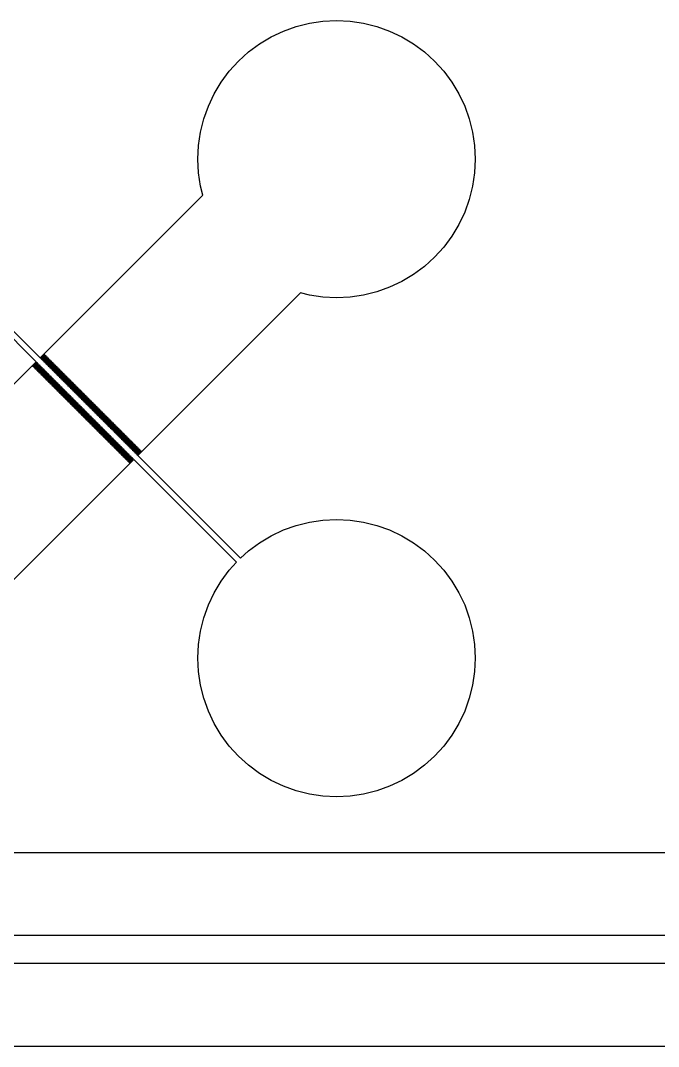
# Model space of a CAD drawing. Extents: x -16 to 132, y -40 to 113.
# Drawn here: x 7.98 to 19.74, y -2.56 to 16.36 of the extents above; entities that cross this region are included whole.
import ezdxf

# ---------------------------------------------------------------- set-up
doc = ezdxf.new("R2010")
doc.units = 0

msp = doc.modelspace()

# ---------------------------------------------------------------- linework, layer by layer
for p, q in [((13.0601, 16.2486), (13.3035, 16.3096)), ((13.3035, 16.3096), (13.5516, 16.3464)), ((13.5516, 16.3464), (13.8022, 16.3587)), ((13.8022, 16.3587), (14.0528, 16.3464)), ((14.0528, 16.3464), (14.301, 16.3096)), ((14.301, 16.3096), (14.5443, 16.2486)), ((12.5971, 16.0569), (12.8239, 16.1641)), ((12.8239, 16.1641), (13.0601, 16.2486)), ((14.5443, 16.2486), (14.7805, 16.1641)), ((14.7805, 16.1641), (15.0074, 16.0569)), ((12.1804, 15.7784), (12.3819, 15.9279)), ((12.3819, 15.9279), (12.5971, 16.0569)), ((15.0074, 16.0569), (15.2225, 15.9279)), ((15.2225, 15.9279), (15.424, 15.7784)), ((11.9945, 15.6099), (12.1804, 15.7784)), ((15.424, 15.7784), (15.6099, 15.6099)), ((11.826, 15.424), (11.9945, 15.6099)), ((15.6099, 15.6099), (15.7784, 15.424)), ((11.6766, 15.2225), (11.826, 15.424)), ((15.7784, 15.424), (15.9279, 15.2225)), ((11.5476, 15.0073), (11.6766, 15.2225)), ((15.9279, 15.2225), (16.0569, 15.0074)), ((11.4403, 14.7805), (11.5476, 15.0073)), ((16.0569, 15.0074), (16.1641, 14.7805)), ((11.3558, 14.5443), (11.4403, 14.7805)), ((16.1641, 14.7805), (16.2486, 14.5443)), ((11.2949, 14.301), (11.3558, 14.5443)), ((16.2486, 14.5443), (16.3096, 14.301)), ((11.258, 14.0528), (11.2949, 14.301)), ((16.3096, 14.301), (16.3464, 14.0528)), ((11.2457, 13.8022), (11.258, 14.0528)), ((16.3464, 14.0528), (16.3587, 13.8022)), ((11.258, 13.5516), (11.2457, 13.8022)), ((16.3587, 13.8022), (16.3464, 13.5516)), ((11.2948, 13.3035), (11.258, 13.5516)), ((16.3464, 13.5516), (16.3096, 13.3035)), ((11.3365, 13.137), (11.2948, 13.3035)), ((16.3096, 13.3035), (16.2486, 13.0601)), ((8.33929, 10.1398), (11.3365, 13.137)), ((16.2486, 13.0601), (16.1641, 12.8239)), ((16.1641, 12.8239), (16.0569, 12.5971)), ((16.0569, 12.5971), (15.9279, 12.3819)), ((15.9279, 12.3819), (15.7784, 12.1804)), ((15.7784, 12.1804), (15.6099, 11.9945)), ((8.267, 10.0675), (6.37436, 11.9601)), ((6.44667, 12.0324), (8.33929, 10.1398)), ((15.6099, 11.9945), (15.424, 11.826)), ((15.424, 11.826), (15.2225, 11.6766)), ((15.0073, 11.5476), (14.7805, 11.4403)), ((15.2225, 11.6766), (15.0073, 11.5476)), ((14.5443, 11.3558), (14.301, 11.2949)), ((14.7805, 11.4403), (14.5443, 11.3558)), ((13.137, 11.3365), (10.1398, 8.33929)), ((13.3035, 11.2948), (13.137, 11.3365)), ((13.5516, 11.258), (13.3035, 11.2948)), ((13.8022, 11.2457), (13.5516, 11.258)), ((14.0528, 11.258), (13.8022, 11.2457)), ((14.301, 11.2949), (14.0528, 11.258)), ((5.26976, 7.07025), (8.267, 10.0675)), ((8.27425, 10.0602), (8.20193, 9.98793)), ((8.20915, 9.9807), (8.28146, 10.053)), ((8.2887, 10.0458), (8.21638, 9.97348)), ((8.22362, 9.96623), (8.29593, 10.0385)), ((8.30316, 10.0313), (8.23085, 9.95901)), ((8.28146, 10.053), (8.27425, 10.0602)), ((8.29593, 10.0385), (8.2887, 10.0458)), ((8.31038, 10.0241), (8.30316, 10.0313)), ((8.41884, 10.2048), (8.34653, 10.1325)), ((8.34653, 10.1325), (8.35376, 10.1253)), ((8.35376, 10.1253), (8.42607, 10.1976)), ((8.43329, 10.1904), (8.36099, 10.1181)), ((8.36099, 10.1181), (8.36823, 10.1109)), ((8.36823, 10.1109), (8.44054, 10.1832)), ((8.44775, 10.1759), (8.37546, 10.1036)), ((8.37546, 10.1036), (8.38269, 10.0964)), ((8.38269, 10.0964), (8.45499, 10.1687)), ((8.46222, 10.1615), (8.38992, 10.0892)), ((8.38992, 10.0892), (8.39716, 10.0819)), ((8.39716, 10.0819), (8.46944, 10.1542)), ((8.47668, 10.147), (8.40437, 10.0747)), ((8.40437, 10.0747), (8.41162, 10.0675)), ((8.41162, 10.0675), (8.4839, 10.1398)), ((8.42607, 10.1976), (8.41884, 10.2048)), ((8.49115, 10.1325), (8.41884, 10.0602)), ((8.41884, 10.0602), (8.42607, 10.053)), ((8.42607, 10.053), (8.49837, 10.1253)), ((8.44054, 10.1832), (8.43329, 10.1904)), ((8.50562, 10.1181), (8.4333, 10.0458)), ((8.4333, 10.0458), (8.44054, 10.0385)), ((8.44054, 10.0385), (8.51283, 10.1109)), ((8.45499, 10.1687), (8.44775, 10.1759)), ((8.52008, 10.1036), (8.44777, 10.0313)), ((8.44777, 10.0313), (8.455, 10.0241)), ((8.455, 10.0241), (8.5273, 10.0964)), ((8.46944, 10.1542), (8.46222, 10.1615)), ((8.53453, 10.0892), (8.46222, 10.0169)), ((8.46947, 10.0096), (8.54176, 10.0819)), ((8.4839, 10.1398), (8.47668, 10.147)), ((8.549, 10.0747), (8.47668, 10.0024)), ((8.4839, 9.99516), (8.55621, 10.0675)), ((8.49837, 10.1253), (8.49115, 10.1325)), ((8.56346, 10.0602), (8.49115, 9.98793)), ((8.49837, 9.9807), (8.57068, 10.053)), ((8.51283, 10.1109), (8.50562, 10.1181)), ((8.57791, 10.0458), (8.50562, 9.97348)), ((8.51283, 9.96623), (8.58514, 10.0385)), ((8.5273, 10.0964), (8.52008, 10.1036)), ((8.59238, 10.0313), (8.52008, 9.95901)), ((8.54176, 10.0819), (8.53453, 10.0892)), ((8.55621, 10.0675), (8.549, 10.0747)), ((8.57068, 10.053), (8.56346, 10.0602)), ((8.58514, 10.0385), (8.57791, 10.0458)), ((8.59961, 10.0241), (8.59238, 10.0313)), ((8.20193, 9.98793), (8.20915, 9.9807)), ((8.21638, 9.97348), (8.22362, 9.96623)), ((8.23085, 9.95901), (8.23807, 9.95178)), ((8.23807, 9.95178), (8.31038, 10.0241)), ((8.31763, 10.0169), (8.24532, 9.94455)), ((8.24532, 9.94455), (8.25253, 9.93733)), ((8.25253, 9.93733), (8.32484, 10.0096)), ((8.33208, 10.0024), (8.25977, 9.9301)), ((8.25977, 9.9301), (8.267, 9.92287)), ((8.267, 9.92287), (8.33931, 9.99516)), ((8.34653, 9.98795), (8.27423, 9.91563)), ((8.27423, 9.91563), (8.28145, 9.90842)), ((8.28145, 9.90842), (8.35376, 9.98071)), ((8.36099, 9.97348), (8.2887, 9.90117)), ((8.2887, 9.90117), (8.29591, 9.89395)), ((8.29591, 9.89395), (8.36823, 9.96625)), ((8.37546, 9.95901), (8.30316, 9.8867)), ((8.30316, 9.8867), (8.31038, 9.87949)), ((8.31038, 9.87949), (8.38269, 9.95178)), ((8.32484, 10.0096), (8.31763, 10.0169)), ((8.38992, 9.94455), (8.31763, 9.87224)), ((8.31763, 9.87224), (8.32486, 9.86502)), ((8.32486, 9.86502), (8.39717, 9.93733)), ((8.33931, 9.99516), (8.33208, 10.0024)), ((8.40439, 9.93008), (8.33209, 9.85777)), ((8.33209, 9.85777), (8.33931, 9.85056)), ((8.33931, 9.85056), (8.41162, 9.92287)), ((8.35376, 9.98071), (8.34653, 9.98795)), ((8.41885, 9.91562), (8.34654, 9.84331)), ((8.34654, 9.84331), (8.35378, 9.83609)), ((8.35378, 9.83609), (8.42609, 9.9084)), ((8.36823, 9.96625), (8.36099, 9.97348)), ((8.4333, 9.90117), (8.36099, 9.82886)), ((8.36824, 9.82162), (8.44055, 9.89394)), ((8.38269, 9.95178), (8.37546, 9.95901)), ((8.44777, 9.8867), (8.37546, 9.81439)), ((8.38271, 9.80716), (8.45502, 9.87947)), ((8.39717, 9.93733), (8.38992, 9.94455)), ((8.46223, 9.87224), (8.38992, 9.79994)), ((8.39716, 9.79271), (8.46947, 9.86502)), ((8.41162, 9.92287), (8.40439, 9.93008)), ((8.4767, 9.85777), (8.40439, 9.78548)), ((8.41162, 9.77824), (8.48392, 9.85056)), ((8.49115, 9.84332), (8.41884, 9.77103)), ((8.42609, 9.9084), (8.41885, 9.91562)), ((8.42609, 9.76378), (8.49838, 9.83609)), ((8.44055, 9.89394), (8.4333, 9.90117)), ((8.45502, 9.87947), (8.44777, 9.8867)), ((8.46222, 10.0169), (8.46947, 10.0096)), ((8.46947, 9.86502), (8.46223, 9.87224)), ((8.47668, 10.0024), (8.4839, 9.99516)), ((8.48392, 9.85056), (8.4767, 9.85777)), ((8.49115, 9.98793), (8.49837, 9.9807)), ((8.49838, 9.83609), (8.49115, 9.84332)), ((8.50562, 9.97348), (8.51283, 9.96623)), ((8.52008, 9.95901), (8.5273, 9.95177)), ((8.5273, 9.95177), (8.59961, 10.0241)), ((8.60683, 10.0168), (8.53455, 9.94455)), ((8.53455, 9.94455), (8.54176, 9.93732)), ((8.54176, 9.93732), (8.61407, 10.0096)), ((8.62129, 10.0024), (8.54901, 9.93008)), ((8.54901, 9.93008), (8.55623, 9.92285)), ((8.55623, 9.92285), (8.62854, 9.99515)), ((8.63576, 9.98793), (8.56346, 9.91562)), ((8.56346, 9.91562), (8.57069, 9.90839)), ((8.57069, 9.90839), (8.64301, 9.98068)), ((8.65022, 9.97346), (8.57793, 9.90115)), ((8.57793, 9.90115), (8.58514, 9.89394)), ((8.58514, 9.89394), (8.65746, 9.96623)), ((8.66469, 9.959), (8.59239, 9.88669)), ((8.59239, 9.88669), (8.59961, 9.87947)), ((8.59961, 9.87947), (8.67192, 9.95177)), ((8.61407, 10.0096), (8.60683, 10.0168)), ((8.67914, 9.94455), (8.60683, 9.87224)), ((8.60683, 9.87224), (8.61407, 9.86501)), ((8.61407, 9.86501), (8.68639, 9.93732)), ((8.62854, 9.99515), (8.62129, 10.0024)), ((8.6936, 9.93008), (8.62129, 9.85777)), ((8.62129, 9.85777), (8.62854, 9.85054)), ((8.62854, 9.85054), (8.70085, 9.92285)), ((8.64301, 9.98068), (8.63576, 9.98793)), ((8.70807, 9.91562), (8.63576, 9.84331)), ((8.63576, 9.84331), (8.64299, 9.83609)), ((8.64299, 9.83609), (8.7153, 9.9084)), ((8.65746, 9.96623), (8.65022, 9.97346)), ((8.72253, 9.90115), (8.65022, 9.82884)), ((8.65747, 9.82162), (8.72977, 9.89392)), ((8.67192, 9.95177), (8.66469, 9.959)), ((8.73698, 9.88669), (8.66469, 9.81439)), ((8.67194, 9.80716), (8.74422, 9.87946)), ((8.68639, 9.93732), (8.67914, 9.94455)), ((8.75145, 9.87222), (8.67915, 9.79994)), ((8.68639, 9.79269), (8.75868, 9.86501)), ((8.70085, 9.92285), (8.6936, 9.93008)), ((8.76591, 9.85776), (8.69362, 9.78548)), ((8.70085, 9.77823), (8.77315, 9.85054)), ((8.7153, 9.9084), (8.70807, 9.91562)), ((8.78038, 9.84329), (8.70808, 9.77101)), ((8.71532, 9.76376), (8.78761, 9.83607)), ((8.72977, 9.89392), (8.72253, 9.90115)), ((8.74422, 9.87946), (8.73698, 9.88669)), ((8.75868, 9.86501), (8.75145, 9.87222)), ((8.77315, 9.85054), (8.76591, 9.85776)), ((8.78761, 9.83607), (8.78038, 9.84329)), ((8.36099, 9.82886), (8.36824, 9.82162)), ((8.37546, 9.81439), (8.38271, 9.80716)), ((8.38992, 9.79994), (8.39716, 9.79271)), ((8.40439, 9.78548), (8.41162, 9.77824)), ((8.41884, 9.77103), (8.42609, 9.76378)), ((8.50562, 9.82886), (8.4333, 9.75656)), ((8.4333, 9.75656), (8.44055, 9.74933)), ((8.44055, 9.74933), (8.51285, 9.82164)), ((8.52008, 9.81439), (8.44777, 9.7421)), ((8.44777, 9.7421), (8.45502, 9.73486)), ((8.45502, 9.73486), (8.52731, 9.80717)), ((8.53455, 9.79994), (8.46223, 9.72763)), ((8.46223, 9.72763), (8.46948, 9.72038)), ((8.46948, 9.72038), (8.54178, 9.79269)), ((8.54901, 9.78548), (8.4767, 9.71317)), ((8.4767, 9.71317), (8.48393, 9.70592)), ((8.48393, 9.70592), (8.55624, 9.77823)), ((8.56348, 9.77101), (8.49117, 9.6987)), ((8.49117, 9.6987), (8.49838, 9.69147)), ((8.49838, 9.69147), (8.57069, 9.76378)), ((8.51285, 9.82164), (8.50562, 9.82886)), ((8.57794, 9.75655), (8.50563, 9.68423)), ((8.50563, 9.68423), (8.51285, 9.67702)), ((8.51285, 9.67702), (8.58516, 9.74931)), ((8.52731, 9.80717), (8.52008, 9.81439)), ((8.59239, 9.7421), (8.52008, 9.66978)), ((8.52008, 9.66978), (8.52731, 9.66255)), ((8.52731, 9.66255), (8.59962, 9.73485)), ((8.54178, 9.79269), (8.53455, 9.79994)), ((8.60686, 9.72763), (8.53455, 9.65532)), ((8.53455, 9.65532), (8.54176, 9.6481)), ((8.54176, 9.6481), (8.61407, 9.7204)), ((8.55624, 9.77823), (8.54901, 9.78548)), ((8.62131, 9.71317), (8.54901, 9.64085)), ((8.55623, 9.63364), (8.62854, 9.70593)), ((8.57069, 9.76378), (8.56348, 9.77101)), ((8.63577, 9.6987), (8.56348, 9.62639)), ((8.57069, 9.61917), (8.64301, 9.69147)), ((8.65022, 9.68425), (8.57793, 9.61194)), ((8.58516, 9.74931), (8.57794, 9.75655)), ((8.58516, 9.60471), (8.65747, 9.67702)), ((8.59962, 9.73485), (8.59239, 9.7421)), ((8.66469, 9.66978), (8.59239, 9.59747)), ((8.59962, 9.59024), (8.67194, 9.66255)), ((8.61407, 9.7204), (8.60686, 9.72763)), ((8.67915, 9.65532), (8.60686, 9.58301)), ((8.61409, 9.57578), (8.6864, 9.64809)), ((8.62854, 9.70593), (8.62131, 9.71317)), ((8.64301, 9.69147), (8.63577, 9.6987)), ((8.65022, 9.82884), (8.65747, 9.82162)), ((8.65747, 9.67702), (8.65022, 9.68425)), ((8.66469, 9.81439), (8.67194, 9.80716)), ((8.67194, 9.66255), (8.66469, 9.66978)), ((8.67915, 9.79994), (8.68639, 9.79269)), ((8.6864, 9.64809), (8.67915, 9.65532)), ((8.69362, 9.78548), (8.70085, 9.77823)), ((8.70808, 9.77101), (8.71532, 9.76376)), ((8.79485, 9.82884), (8.72253, 9.75655)), ((8.72253, 9.75655), (8.72978, 9.7493)), ((8.72978, 9.7493), (8.80208, 9.82161)), ((8.80931, 9.81438), (8.737, 9.74208)), ((8.737, 9.74208), (8.74422, 9.73485)), ((8.74422, 9.73485), (8.81653, 9.80716)), ((8.82378, 9.79993), (8.75146, 9.72762)), ((8.75146, 9.72762), (8.75868, 9.72038)), ((8.75868, 9.72038), (8.83099, 9.79269)), ((8.83823, 9.78548), (8.76591, 9.71317)), ((8.76591, 9.71317), (8.77315, 9.70592)), ((8.77315, 9.70592), (8.84546, 9.77823)), ((8.85269, 9.77101), (8.78038, 9.6987)), ((8.78038, 9.6987), (8.78761, 9.69147)), ((8.78761, 9.69147), (8.85991, 9.76376)), ((8.80208, 9.82161), (8.79485, 9.82884)), ((8.86716, 9.75655), (8.79485, 9.68423)), ((8.79485, 9.68423), (8.80208, 9.67702)), ((8.80208, 9.67702), (8.87437, 9.7493)), ((8.81653, 9.80716), (8.80931, 9.81438)), ((8.88161, 9.74208), (8.80931, 9.66977)), ((8.80931, 9.66977), (8.81654, 9.66255)), ((8.81654, 9.66255), (8.88884, 9.73483)), ((8.83099, 9.79269), (8.82378, 9.79993)), ((8.89606, 9.72762), (8.82378, 9.65532)), ((8.82378, 9.65532), (8.83101, 9.64809)), ((8.83101, 9.64809), (8.90331, 9.72037)), ((8.84546, 9.77823), (8.83823, 9.78548)), ((8.91052, 9.71315), (8.83824, 9.64085)), ((8.84546, 9.63362), (8.91777, 9.70592)), ((8.85991, 9.76376), (8.85269, 9.77101)), ((8.92499, 9.69868), (8.85271, 9.62639)), ((8.85992, 9.61916), (8.93224, 9.69145)), ((8.87437, 9.7493), (8.86716, 9.75655)), ((8.93945, 9.68423), (8.86716, 9.61192)), ((8.87439, 9.60469), (8.9467, 9.67699)), ((8.88884, 9.73483), (8.88161, 9.74208)), ((8.95392, 9.66977), (8.88161, 9.59746)), ((8.88885, 9.59023), (8.96117, 9.66254)), ((8.90331, 9.72037), (8.89606, 9.72762)), ((8.96838, 9.6553), (8.89607, 9.58299)), ((8.90331, 9.57578), (8.97562, 9.64809)), ((8.91777, 9.70592), (8.91052, 9.71315)), ((8.93224, 9.69145), (8.92499, 9.69868)), ((8.9467, 9.67699), (8.93945, 9.68423)), ((8.96117, 9.66254), (8.95392, 9.66977)), ((8.97562, 9.64809), (8.96838, 9.6553)), ((8.54901, 9.64085), (8.55623, 9.63364)), ((8.56348, 9.62639), (8.57069, 9.61917)), ((8.57793, 9.61194), (8.58516, 9.60471)), ((8.59239, 9.59747), (8.59962, 9.59024)), ((8.60686, 9.58301), (8.61409, 9.57578)), ((8.69362, 9.64085), (8.62131, 9.56854)), ((8.62131, 9.56854), (8.62856, 9.56131)), ((8.62856, 9.56131), (8.70087, 9.63362)), ((8.70808, 9.62639), (8.63577, 9.55408)), ((8.63577, 9.55408), (8.64301, 9.54686)), ((8.64301, 9.54686), (8.71532, 9.61917)), ((8.72255, 9.61192), (8.65024, 9.53963)), ((8.65024, 9.53963), (8.65747, 9.53239)), ((8.65747, 9.53239), (8.72978, 9.60471)), ((8.73701, 9.59746), (8.6647, 9.52516)), ((8.6647, 9.52516), (8.67194, 9.51793)), ((8.67194, 9.51793), (8.74423, 9.59024)), ((8.75146, 9.58301), (8.67915, 9.51071)), ((8.67915, 9.51071), (8.6864, 9.50346)), ((8.6864, 9.50346), (8.7587, 9.57578)), ((8.70087, 9.63362), (8.69362, 9.64085)), ((8.76593, 9.56854), (8.69362, 9.49625)), ((8.69362, 9.49625), (8.70085, 9.48901)), ((8.70085, 9.48901), (8.77315, 9.56133)), ((8.71532, 9.61917), (8.70808, 9.62639)), ((8.7804, 9.55408), (8.70808, 9.48178)), ((8.70808, 9.48178), (8.71532, 9.47455)), ((8.71532, 9.47455), (8.78761, 9.54686)), ((8.79485, 9.53964), (8.72253, 9.46733)), ((8.72253, 9.46733), (8.72978, 9.46008)), ((8.72978, 9.60471), (8.72255, 9.61192)), ((8.72978, 9.46008), (8.80208, 9.53239)), ((8.80931, 9.52518), (8.737, 9.45287)), ((8.74423, 9.59024), (8.73701, 9.59746)), ((8.74423, 9.44562), (8.81654, 9.51793)), ((8.7587, 9.57578), (8.75146, 9.58301)), ((8.82378, 9.51071), (8.75146, 9.4384)), ((8.7587, 9.43115), (8.83101, 9.50346)), ((8.77315, 9.56133), (8.76593, 9.56854)), ((8.83826, 9.49625), (8.76595, 9.42393)), ((8.77316, 9.41669), (8.84547, 9.489)), ((8.78761, 9.54686), (8.7804, 9.55408)), ((8.85271, 9.48178), (8.7804, 9.40947)), ((8.78763, 9.40224), (8.85994, 9.47453)), ((8.80208, 9.53239), (8.79485, 9.53964)), ((8.86717, 9.46732), (8.79486, 9.395)), ((8.80208, 9.38779), (8.87439, 9.46008)), ((8.81654, 9.51793), (8.80931, 9.52518)), ((8.83101, 9.50346), (8.82378, 9.51071)), ((8.83824, 9.64085), (8.84546, 9.63362)), ((8.84547, 9.489), (8.83826, 9.49625)), ((8.85271, 9.62639), (8.85992, 9.61916)), ((8.85994, 9.47453), (8.85271, 9.48178)), ((8.86716, 9.61192), (8.87439, 9.60469)), ((8.87439, 9.46008), (8.86717, 9.46732)), ((8.88161, 9.59746), (8.88885, 9.59023)), ((8.89607, 9.58299), (8.90331, 9.57578)), ((8.98285, 9.64084), (8.91054, 9.56853)), ((8.91054, 9.56853), (8.91777, 9.56131)), ((8.91777, 9.56131), (8.99008, 9.63362)), ((8.9973, 9.62639), (8.92499, 9.55408)), ((8.92499, 9.55408), (8.93224, 9.54684)), ((8.93224, 9.54684), (9.00455, 9.61916)), ((9.01176, 9.61192), (8.93945, 9.53963)), ((8.93945, 9.53963), (8.9467, 9.53239)), ((8.9467, 9.53239), (9.01898, 9.60469)), ((9.02623, 9.59746), (8.95392, 9.52516)), ((8.95392, 9.52516), (8.96117, 9.51793)), ((8.96117, 9.51793), (9.03345, 9.59023)), ((9.0407, 9.58299), (8.96838, 9.5107)), ((8.96838, 9.5107), (8.97563, 9.50346)), ((8.97563, 9.50346), (9.04791, 9.57576)), ((8.99008, 9.63362), (8.98285, 9.64084)), ((9.05516, 9.56853), (8.98285, 9.49623)), ((8.98285, 9.49623), (8.9901, 9.489)), ((8.9901, 9.489), (9.06238, 9.56129)), ((9.00455, 9.61916), (8.9973, 9.62639)), ((9.06963, 9.55406), (8.99731, 9.48177)), ((8.99731, 9.48177), (9.00455, 9.47453)), ((9.00455, 9.47453), (9.07684, 9.54684)), ((9.01898, 9.60469), (9.01176, 9.61192)), ((9.08409, 9.5396), (9.01178, 9.4673)), ((9.01178, 9.4673), (9.019, 9.46007)), ((9.019, 9.46007), (9.09131, 9.53238)), ((9.03345, 9.59023), (9.02623, 9.59746)), ((9.09854, 9.52516), (9.02623, 9.45285)), ((9.03346, 9.4456), (9.10577, 9.51791)), ((9.04791, 9.57576), (9.0407, 9.58299)), ((9.11301, 9.5107), (9.0407, 9.43839)), ((9.04791, 9.43115), (9.12022, 9.50346)), ((9.06238, 9.56129), (9.05516, 9.56853)), ((9.12747, 9.49623), (9.05516, 9.42392)), ((9.06238, 9.41669), (9.13469, 9.489)), ((9.07684, 9.54684), (9.06963, 9.55406)), ((9.14194, 9.48177), (9.06963, 9.40945)), ((9.07684, 9.40224), (9.14915, 9.47453)), ((9.09131, 9.53238), (9.08409, 9.5396)), ((9.15637, 9.4673), (9.08409, 9.395)), ((9.09131, 9.38777), (9.16362, 9.46007)), ((9.10577, 9.51791), (9.09854, 9.52516)), ((9.12022, 9.50346), (9.11301, 9.5107)), ((9.13469, 9.489), (9.12747, 9.49623)), ((9.14915, 9.47453), (9.14194, 9.48177)), ((9.16362, 9.46007), (9.15637, 9.4673)), ((8.737, 9.45287), (8.74423, 9.44562)), ((8.75146, 9.4384), (8.7587, 9.43115)), ((8.76595, 9.42393), (8.77316, 9.41669)), ((8.7804, 9.40947), (8.78763, 9.40224)), ((8.79486, 9.395), (8.80208, 9.38779)), ((8.88162, 9.45285), (8.80933, 9.38054)), ((8.80933, 9.38054), (8.81654, 9.37332)), ((8.81654, 9.37332), (8.88885, 9.44562)), ((8.89607, 9.4384), (8.82378, 9.36609)), ((8.82378, 9.36609), (8.83101, 9.35886)), ((8.83101, 9.35886), (8.90332, 9.43115)), ((8.91054, 9.42393), (8.83824, 9.35162)), ((8.83824, 9.35162), (8.84547, 9.34439)), ((8.84547, 9.34439), (8.91779, 9.41669)), ((8.925, 9.40947), (8.85271, 9.33716)), ((8.85271, 9.33716), (8.85992, 9.32994)), ((8.85992, 9.32994), (8.93224, 9.40225)), ((8.93947, 9.395), (8.86717, 9.32269)), ((8.86717, 9.32269), (8.87439, 9.31548)), ((8.87439, 9.31548), (8.9467, 9.38779)), ((8.88885, 9.44562), (8.88162, 9.45285)), ((8.95393, 9.38055), (8.88162, 9.30824)), ((8.88162, 9.30824), (8.88885, 9.30101)), ((8.88885, 9.30101), (8.96117, 9.37332)), ((8.90332, 9.43115), (8.89607, 9.4384)), ((8.9684, 9.36607), (8.89609, 9.29376)), ((8.89609, 9.29376), (8.90332, 9.28654)), ((8.90332, 9.28654), (8.97563, 9.35886)), ((8.91779, 9.41669), (8.91054, 9.42393)), ((8.98286, 9.35161), (8.91055, 9.2793)), ((8.91055, 9.2793), (8.91779, 9.27208)), ((8.91779, 9.27208), (8.9901, 9.34439)), ((8.93224, 9.40225), (8.925, 9.40947)), ((8.99733, 9.33714), (8.92502, 9.26485)), ((8.93225, 9.25761), (9.00456, 9.32993)), ((8.9467, 9.38779), (8.93947, 9.395)), ((9.01178, 9.32269), (8.93947, 9.2504)), ((8.94672, 9.24315), (9.01901, 9.31546)), ((8.96117, 9.37332), (8.95393, 9.38055)), ((9.02625, 9.30823), (8.95393, 9.23593)), ((8.96117, 9.2287), (9.03346, 9.30101)), ((8.97563, 9.35886), (8.9684, 9.36607)), ((9.04071, 9.29376), (8.9684, 9.22147)), ((8.97563, 9.21423), (9.04793, 9.28654)), ((9.05516, 9.27931), (8.98285, 9.20702)), ((8.9901, 9.34439), (8.98286, 9.35161)), ((8.9901, 9.19977), (9.06239, 9.27208)), ((9.00456, 9.32993), (8.99733, 9.33714)), ((9.01901, 9.31546), (9.01178, 9.32269)), ((9.02623, 9.45285), (9.03346, 9.4456)), ((9.03346, 9.30101), (9.02625, 9.30823)), ((9.0407, 9.43839), (9.04791, 9.43115)), ((9.04793, 9.28654), (9.04071, 9.29376)), ((9.05516, 9.42392), (9.06238, 9.41669)), ((9.06239, 9.27208), (9.05516, 9.27931)), ((9.06963, 9.40945), (9.07684, 9.40224)), ((9.08409, 9.395), (9.09131, 9.38777)), ((9.17084, 9.45284), (9.09856, 9.38054)), ((9.09856, 9.38054), (9.10577, 9.37332)), ((9.10577, 9.37332), (9.17807, 9.4456)), ((9.1853, 9.43837), (9.11302, 9.36607)), ((9.11302, 9.36607), (9.12024, 9.35886)), ((9.12024, 9.35886), (9.19254, 9.43114)), ((9.19977, 9.42392), (9.12747, 9.35161)), ((9.12747, 9.35161), (9.1347, 9.34439)), ((9.1347, 9.34439), (9.207, 9.41667)), ((9.21423, 9.40945), (9.14194, 9.33714)), ((9.14194, 9.33714), (9.14915, 9.32993)), ((9.14915, 9.32993), (9.22147, 9.40224)), ((9.2287, 9.39499), (9.15639, 9.32268)), ((9.15639, 9.32268), (9.16362, 9.31546)), ((9.16362, 9.31546), (9.23593, 9.38777)), ((9.17807, 9.4456), (9.17084, 9.45284)), ((9.24316, 9.38052), (9.17085, 9.30821)), ((9.17085, 9.30821), (9.17809, 9.30099)), ((9.17809, 9.30099), (9.2504, 9.37331)), ((9.19254, 9.43114), (9.1853, 9.43837)), ((9.25761, 9.36607), (9.1853, 9.29376)), ((9.1853, 9.29376), (9.19255, 9.28653)), ((9.19255, 9.28653), (9.26486, 9.35884)), ((9.207, 9.41667), (9.19977, 9.42392)), ((9.27208, 9.35161), (9.19977, 9.2793)), ((9.19977, 9.2793), (9.207, 9.27208)), ((9.207, 9.27208), (9.2793, 9.34439)), ((9.22147, 9.40224), (9.21423, 9.40945)), ((9.28654, 9.33714), (9.21423, 9.26485)), ((9.22147, 9.25761), (9.29376, 9.32993)), ((9.23593, 9.38777), (9.2287, 9.39499)), ((9.30099, 9.32268), (9.2287, 9.2504)), ((9.23593, 9.24315), (9.30823, 9.31546)), ((9.31546, 9.30823), (9.24315, 9.23593)), ((9.2504, 9.37331), (9.24316, 9.38052)), ((9.2504, 9.2287), (9.32268, 9.30099)), ((9.26486, 9.35884), (9.25761, 9.36607)), ((9.32993, 9.29376), (9.25761, 9.22147)), ((9.26485, 9.21423), (9.33714, 9.28654)), ((9.2793, 9.34439), (9.27208, 9.35161)), ((9.34439, 9.2793), (9.27208, 9.207)), ((9.2793, 9.19977), (9.35161, 9.27208)), ((9.29376, 9.32993), (9.28654, 9.33714)), ((9.30823, 9.31546), (9.30099, 9.32268)), ((9.32268, 9.30099), (9.31546, 9.30823)), ((9.33714, 9.28654), (9.32993, 9.29376)), ((9.35161, 9.27208), (9.34439, 9.2793)), ((8.92502, 9.26485), (8.93225, 9.25761)), ((8.93947, 9.2504), (8.94672, 9.24315)), ((8.95393, 9.23593), (8.96117, 9.2287)), ((8.9684, 9.22147), (8.97563, 9.21423)), ((8.98285, 9.20702), (8.9901, 9.19977)), ((9.06963, 9.26486), (8.99731, 9.19255)), ((8.99731, 9.19255), (9.00455, 9.18532)), ((9.00455, 9.18532), (9.07684, 9.25763)), ((9.08409, 9.2504), (9.01178, 9.17809)), ((9.01178, 9.17809), (9.019, 9.17085)), ((9.019, 9.17085), (9.09131, 9.24316)), ((9.09856, 9.23593), (9.02625, 9.16362)), ((9.02625, 9.16362), (9.03346, 9.15639)), ((9.03346, 9.15639), (9.10577, 9.2287)), ((9.11302, 9.22147), (9.04071, 9.14915)), ((9.04071, 9.14915), (9.04793, 9.14194)), ((9.04793, 9.14194), (9.12024, 9.21423)), ((9.12749, 9.207), (9.05518, 9.13469)), ((9.05518, 9.13469), (9.06239, 9.12747)), ((9.06239, 9.12747), (9.1347, 9.19977)), ((9.07684, 9.25763), (9.06963, 9.26486)), ((9.14195, 9.19254), (9.06964, 9.12022)), ((9.06964, 9.12022), (9.07686, 9.11301)), ((9.07686, 9.11301), (9.14917, 9.1853)), ((9.09131, 9.24316), (9.08409, 9.2504)), ((9.15639, 9.17809), (9.08409, 9.10577)), ((9.08409, 9.10577), (9.09132, 9.09854)), ((9.09132, 9.09854), (9.16364, 9.17084)), ((9.17084, 9.16364), (9.09854, 9.09132)), ((9.09854, 9.09132), (9.10577, 9.08409)), ((9.10577, 9.2287), (9.09856, 9.23593)), ((9.10577, 9.08409), (9.17809, 9.15639)), ((9.1853, 9.14917), (9.11301, 9.07686)), ((9.12024, 9.21423), (9.11302, 9.22147)), ((9.12022, 9.06964), (9.19254, 9.14195)), ((9.19977, 9.1347), (9.12747, 9.06239)), ((9.1347, 9.19977), (9.12749, 9.207)), ((9.13469, 9.05518), (9.207, 9.12749)), ((9.21423, 9.12024), (9.14194, 9.04793)), ((9.14917, 9.1853), (9.14195, 9.19254)), ((9.14915, 9.04071), (9.22147, 9.11302)), ((9.16364, 9.17084), (9.15639, 9.17809)), ((9.2287, 9.10577), (9.15639, 9.03346)), ((9.16362, 9.02625), (9.23593, 9.09856)), ((9.17809, 9.15639), (9.17084, 9.16364)), ((9.24316, 9.09131), (9.17085, 9.019)), ((9.17809, 9.01178), (9.2504, 9.08409)), ((9.19254, 9.14195), (9.1853, 9.14917)), ((9.207, 9.12749), (9.19977, 9.1347)), ((9.21423, 9.26485), (9.22147, 9.25761)), ((9.22147, 9.11302), (9.21423, 9.12024)), ((9.2287, 9.2504), (9.23593, 9.24315)), ((9.23593, 9.09856), (9.2287, 9.10577)), ((9.24315, 9.23593), (9.2504, 9.2287)), ((9.2504, 9.08409), (9.24316, 9.09131)), ((9.25761, 9.22147), (9.26485, 9.21423)), ((9.27208, 9.207), (9.2793, 9.19977)), ((9.35884, 9.26486), (9.28653, 9.19255)), ((9.28653, 9.19255), (9.29376, 9.1853)), ((9.29376, 9.1853), (9.36607, 9.25761)), ((9.37331, 9.2504), (9.30099, 9.17809)), ((9.30099, 9.17809), (9.30821, 9.17085)), ((9.30821, 9.17085), (9.38052, 9.24316)), ((9.38777, 9.23593), (9.31546, 9.16362)), ((9.31546, 9.16362), (9.32268, 9.15639)), ((9.32268, 9.15639), (9.39499, 9.2287)), ((9.40224, 9.22147), (9.32993, 9.14915)), ((9.32993, 9.14915), (9.33714, 9.14194)), ((9.33714, 9.14194), (9.40945, 9.21423)), ((9.41667, 9.207), (9.34439, 9.1347)), ((9.34439, 9.1347), (9.35161, 9.12747)), ((9.35161, 9.12747), (9.42392, 9.19977)), ((9.36607, 9.25761), (9.35884, 9.26486)), ((9.43114, 9.19254), (9.35886, 9.12024)), ((9.35886, 9.12024), (9.36607, 9.11302)), ((9.36607, 9.11302), (9.43837, 9.1853)), ((9.38052, 9.24316), (9.37331, 9.2504)), ((9.4456, 9.17807), (9.37332, 9.10577)), ((9.37332, 9.10577), (9.38054, 9.09856)), ((9.38054, 9.09856), (9.45284, 9.17084)), ((9.39499, 9.2287), (9.38777, 9.23593)), ((9.46007, 9.16362), (9.38777, 9.09131)), ((9.38777, 9.09131), (9.395, 9.08409)), ((9.395, 9.08409), (9.4673, 9.15637)), ((9.40945, 9.21423), (9.40224, 9.22147)), ((9.47453, 9.14915), (9.40224, 9.07684)), ((9.40945, 9.06963), (9.48177, 9.14194)), ((9.42392, 9.19977), (9.41667, 9.207)), ((9.489, 9.13469), (9.41669, 9.06238)), ((9.42392, 9.05516), (9.49623, 9.12747)), ((9.43837, 9.1853), (9.43114, 9.19254)), ((9.50346, 9.12022), (9.43115, 9.04791)), ((9.43839, 9.0407), (9.5107, 9.11301)), ((9.45284, 9.17084), (9.4456, 9.17807)), ((9.51791, 9.10577), (9.4456, 9.03346)), ((9.45285, 9.02623), (9.52516, 9.09854)), ((9.4673, 9.15637), (9.46007, 9.16362)), ((9.53238, 9.09131), (9.46007, 9.019)), ((9.4673, 9.01178), (9.5396, 9.08409)), ((9.48177, 9.14194), (9.47453, 9.14915)), ((9.49623, 9.12747), (9.489, 9.13469)), ((9.5107, 9.11301), (9.50346, 9.12022)), ((9.52516, 9.09854), (9.51791, 9.10577)), ((9.5396, 9.08409), (9.53238, 9.09131)), ((9.11301, 9.07686), (9.12022, 9.06964)), ((9.12747, 9.06239), (9.13469, 9.05518)), ((9.14194, 9.04793), (9.14915, 9.04071)), ((9.15639, 9.03346), (9.16362, 9.02625)), ((9.17085, 9.019), (9.17809, 9.01178)), ((9.25763, 9.07684), (9.18532, 9.00455)), ((9.18532, 9.00455), (9.19255, 8.99731)), ((9.19255, 8.99731), (9.26486, 9.06963)), ((9.27208, 9.06239), (9.19977, 8.9901)), ((9.19977, 8.9901), (9.20702, 8.98285)), ((9.20702, 8.98285), (9.27931, 9.05516)), ((9.28654, 9.04793), (9.21423, 8.97563)), ((9.21423, 8.97563), (9.22147, 8.9684)), ((9.22147, 8.9684), (9.29376, 9.04071)), ((9.30101, 9.03346), (9.2287, 8.96117)), ((9.2287, 8.96117), (9.23593, 8.95393)), ((9.23593, 8.95393), (9.30823, 9.02625)), ((9.31546, 9.01901), (9.24315, 8.94672)), ((9.24315, 8.94672), (9.2504, 8.93947)), ((9.2504, 8.93947), (9.32269, 9.01178)), ((9.32993, 9.00456), (9.25761, 8.93225)), ((9.25761, 8.93225), (9.26485, 8.92502)), ((9.26486, 9.06963), (9.25763, 9.07684)), ((9.26485, 8.92502), (9.33714, 8.99733)), ((9.27931, 9.05516), (9.27208, 9.06239)), ((9.34439, 8.9901), (9.27208, 8.91779)), ((9.27208, 8.91779), (9.2793, 8.91055)), ((9.2793, 8.91055), (9.35161, 8.98286)), ((9.29376, 9.04071), (9.28654, 9.04793)), ((9.35886, 8.97563), (9.28654, 8.90332)), ((9.28654, 8.90332), (9.29376, 8.89609)), ((9.29376, 8.89609), (9.36607, 8.9684)), ((9.30823, 9.02625), (9.30101, 9.03346)), ((9.37332, 8.96117), (9.30101, 8.88885)), ((9.30824, 8.88162), (9.38055, 8.95393)), ((9.32269, 9.01178), (9.31546, 9.01901)), ((9.38779, 8.9467), (9.31548, 8.87439)), ((9.32269, 8.86717), (9.395, 8.93947)), ((9.33714, 8.99733), (9.32993, 9.00456)), ((9.40225, 8.93224), (9.32994, 8.85992)), ((9.33716, 8.85271), (9.40947, 8.925)), ((9.35161, 8.98286), (9.34439, 8.9901)), ((9.41669, 8.91779), (9.34439, 8.84547)), ((9.35162, 8.83824), (9.42393, 8.91054)), ((9.36607, 8.9684), (9.35886, 8.97563)), ((9.43115, 8.90332), (9.35886, 8.83101)), ((9.36609, 8.82378), (9.4384, 8.89607)), ((9.38055, 8.95393), (9.37332, 8.96117)), ((9.395, 8.93947), (9.38779, 8.9467)), ((9.40224, 9.07684), (9.40945, 9.06963)), ((9.40947, 8.925), (9.40225, 8.93224)), ((9.41669, 9.06238), (9.42392, 9.05516)), ((9.42393, 8.91054), (9.41669, 8.91779)), ((9.43115, 9.04791), (9.43839, 9.0407)), ((9.4384, 8.89607), (9.43115, 8.90332)), ((9.4456, 9.03346), (9.45285, 9.02623)), ((9.46007, 9.019), (9.4673, 9.01178)), ((9.54684, 9.07684), (9.47453, 9.00455)), ((9.47453, 9.00455), (9.48177, 8.99731)), ((9.48177, 8.99731), (9.55406, 9.06963)), ((9.56129, 9.06238), (9.489, 8.9901)), ((9.489, 8.9901), (9.49623, 8.98285)), ((9.49623, 8.98285), (9.56853, 9.05516)), ((9.57576, 9.04791), (9.50346, 8.97563)), ((9.50346, 8.97563), (9.5107, 8.96838)), ((9.5107, 8.96838), (9.58299, 9.0407)), ((9.59023, 9.03345), (9.51793, 8.96117)), ((9.51793, 8.96117), (9.52516, 8.95392)), ((9.52516, 8.95392), (9.59746, 9.02623)), ((9.60469, 9.01898), (9.53239, 8.9467)), ((9.53239, 8.9467), (9.53963, 8.93945)), ((9.53963, 8.93945), (9.61192, 9.01176)), ((9.55406, 9.06963), (9.54684, 9.07684)), ((9.61916, 9.00455), (9.54684, 8.93224)), ((9.54684, 8.93224), (9.55408, 8.92499)), ((9.55408, 8.92499), (9.62639, 8.9973)), ((9.56853, 9.05516), (9.56129, 9.06238)), ((9.63362, 8.99008), (9.56131, 8.91777)), ((9.56131, 8.91777), (9.56853, 8.91054)), ((9.56853, 8.91054), (9.64084, 8.98285)), ((9.58299, 9.0407), (9.57576, 9.04791)), ((9.64809, 8.97562), (9.57578, 8.90331)), ((9.57578, 8.90331), (9.58299, 8.89607)), ((9.58299, 8.89607), (9.6553, 8.96838)), ((9.59746, 9.02623), (9.59023, 9.03345)), ((9.66254, 8.96117), (9.59023, 8.88885)), ((9.59746, 8.88161), (9.66977, 8.95392)), ((9.61192, 9.01176), (9.60469, 9.01898)), ((9.67699, 8.9467), (9.60469, 8.87439)), ((9.61192, 8.86716), (9.68423, 8.93945)), ((9.62639, 8.9973), (9.61916, 9.00455)), ((9.69145, 8.93224), (9.61916, 8.85992)), ((9.62639, 8.85271), (9.69868, 8.92499)), ((9.64084, 8.98285), (9.63362, 8.99008)), ((9.70592, 8.91777), (9.63362, 8.84546)), ((9.64085, 8.83824), (9.71315, 8.91052)), ((9.6553, 8.96838), (9.64809, 8.97562)), ((9.72037, 8.90331), (9.64809, 8.83101)), ((9.65532, 8.82378), (9.72762, 8.89606)), ((9.66977, 8.95392), (9.66254, 8.96117)), ((9.68423, 8.93945), (9.67699, 8.9467)), ((9.69868, 8.92499), (9.69145, 8.93224)), ((9.71315, 8.91052), (9.70592, 8.91777)), ((9.72762, 8.89606), (9.72037, 8.90331)), ((9.30101, 8.88885), (9.30824, 8.88162)), ((9.31548, 8.87439), (9.32269, 8.86717)), ((9.32994, 8.85992), (9.33716, 8.85271)), ((9.34439, 8.84547), (9.35162, 8.83824)), ((9.35886, 8.83101), (9.36609, 8.82378)), ((9.44562, 8.88885), (9.37332, 8.81654)), ((9.37332, 8.81654), (9.38054, 8.80933)), ((9.38054, 8.80933), (9.45285, 8.88162)), ((9.46008, 8.87439), (9.38779, 8.80208)), ((9.38779, 8.80208), (9.395, 8.79486)), ((9.395, 8.79486), (9.46732, 8.86717)), ((9.47453, 8.85994), (9.40224, 8.78763)), ((9.40224, 8.78763), (9.40947, 8.7804)), ((9.40947, 8.7804), (9.48178, 8.85271)), ((9.489, 8.84547), (9.41669, 8.77316)), ((9.41669, 8.77316), (9.42393, 8.76595)), ((9.42393, 8.76595), (9.49625, 8.83826)), ((9.50346, 8.83101), (9.43115, 8.7587)), ((9.43115, 8.7587), (9.4384, 8.75146)), ((9.4384, 8.75146), (9.51071, 8.82378)), ((9.45285, 8.88162), (9.44562, 8.88885)), ((9.51793, 8.81654), (9.44562, 8.74423)), ((9.44562, 8.74423), (9.45287, 8.737)), ((9.45287, 8.737), (9.52518, 8.80931)), ((9.46732, 8.86717), (9.46008, 8.87439)), ((9.53239, 8.80208), (9.46008, 8.72978)), ((9.46008, 8.72978), (9.46733, 8.72253)), ((9.46733, 8.72253), (9.53964, 8.79485)), ((9.48178, 8.85271), (9.47453, 8.85994)), ((9.54686, 8.78761), (9.47455, 8.71532)), ((9.47455, 8.71532), (9.48178, 8.70808)), ((9.48178, 8.70808), (9.55408, 8.7804)), ((9.49625, 8.83826), (9.489, 8.84547)), ((9.56133, 8.77315), (9.48901, 8.70085)), ((9.49625, 8.69362), (9.56854, 8.76593)), ((9.51071, 8.82378), (9.50346, 8.83101)), ((9.57578, 8.7587), (9.50346, 8.6864)), ((9.51071, 8.67915), (9.58301, 8.75146)), ((9.52518, 8.80931), (9.51793, 8.81654)), ((9.59024, 8.74423), (9.51793, 8.67194)), ((9.52516, 8.6647), (9.59746, 8.73701)), ((9.53964, 8.79485), (9.53239, 8.80208)), ((9.60471, 8.72978), (9.53239, 8.65747)), ((9.53963, 8.65024), (9.61192, 8.72255)), ((9.55408, 8.7804), (9.54686, 8.78761)), ((9.61917, 8.71532), (9.54686, 8.64301)), ((9.55408, 8.63577), (9.62639, 8.70808)), ((9.56854, 8.76593), (9.56133, 8.77315)), ((9.58301, 8.75146), (9.57578, 8.7587)), ((9.59023, 8.88885), (9.59746, 8.88161)), ((9.59746, 8.73701), (9.59024, 8.74423)), ((9.60469, 8.87439), (9.61192, 8.86716)), ((9.61192, 8.72255), (9.60471, 8.72978)), ((9.61916, 8.85992), (9.62639, 8.85271)), ((9.62639, 8.70808), (9.61917, 8.71532)), ((9.63362, 8.84546), (9.64085, 8.83824)), ((9.64809, 8.83101), (9.65532, 8.82378)), ((9.73483, 8.88884), (9.66255, 8.81654)), ((9.66255, 8.81654), (9.66977, 8.80931)), ((9.66977, 8.80931), (9.74208, 8.88161)), ((9.7493, 8.87437), (9.67702, 8.80208)), ((9.67702, 8.80208), (9.68423, 8.79485)), ((9.68423, 8.79485), (9.75655, 8.86716)), ((9.76376, 8.85991), (9.69147, 8.78761)), ((9.69147, 8.78761), (9.6987, 8.78038)), ((9.6987, 8.78038), (9.77101, 8.85269)), ((9.77823, 8.84546), (9.70592, 8.77315)), ((9.70592, 8.77315), (9.71317, 8.76591)), ((9.71317, 8.76591), (9.78548, 8.83823)), ((9.79269, 8.83099), (9.72038, 8.75868)), ((9.72038, 8.75868), (9.72762, 8.75146)), ((9.72762, 8.75146), (9.79993, 8.82378)), ((9.74208, 8.88161), (9.73483, 8.88884)), ((9.80716, 8.81653), (9.73485, 8.74422)), ((9.73485, 8.74422), (9.74208, 8.737)), ((9.74208, 8.737), (9.81438, 8.80931)), ((9.75655, 8.86716), (9.7493, 8.87437)), ((9.82161, 8.80208), (9.7493, 8.72978)), ((9.7493, 8.72978), (9.75655, 8.72253)), ((9.75655, 8.72253), (9.82884, 8.79485)), ((9.77101, 8.85269), (9.76376, 8.85991)), ((9.83607, 8.78761), (9.76376, 8.71532)), ((9.76376, 8.71532), (9.77101, 8.70808)), ((9.77101, 8.70808), (9.84329, 8.78038)), ((9.78548, 8.83823), (9.77823, 8.84546)), ((9.85054, 8.77315), (9.77823, 8.70085)), ((9.78548, 8.69362), (9.85776, 8.76591)), ((9.79993, 8.82378), (9.79269, 8.83099)), ((9.86501, 8.75868), (9.79269, 8.68639)), ((9.79994, 8.67915), (9.87222, 8.75145)), ((9.81438, 8.80931), (9.80716, 8.81653)), ((9.87946, 8.74422), (9.80716, 8.67194)), ((9.81439, 8.66469), (9.88669, 8.73698)), ((9.82884, 8.79485), (9.82161, 8.80208)), ((9.89392, 8.72977), (9.82162, 8.65747)), ((9.82884, 8.65022), (9.90115, 8.72253)), ((9.84329, 8.78038), (9.83607, 8.78761)), ((9.9084, 8.7153), (9.83609, 8.64299)), ((9.84331, 8.63576), (9.91562, 8.70807)), ((9.85776, 8.76591), (9.85054, 8.77315)), ((9.87222, 8.75145), (9.86501, 8.75868)), ((9.88669, 8.73698), (9.87946, 8.74422)), ((9.90115, 8.72253), (9.89392, 8.72977)), ((9.91562, 8.70807), (9.9084, 8.7153)), ((9.48901, 8.70085), (9.49625, 8.69362)), ((9.50346, 8.6864), (9.51071, 8.67915)), ((9.51793, 8.67194), (9.52516, 8.6647)), ((9.53239, 8.65747), (9.53963, 8.65024)), ((9.54686, 8.64301), (9.55408, 8.63577)), ((9.63362, 8.70087), (9.56131, 8.62856)), ((9.56131, 8.62856), (9.56854, 8.62131)), ((9.56854, 8.62131), (9.64085, 8.69362)), ((9.64809, 8.6864), (9.57578, 8.61409)), ((9.57578, 8.61409), (9.58301, 8.60686)), ((9.58301, 8.60686), (9.65532, 8.67915)), ((9.66255, 8.67194), (9.59024, 8.59962)), ((9.59024, 8.59962), (9.59747, 8.59239)), ((9.59747, 8.59239), (9.66978, 8.66469)), ((9.67702, 8.65747), (9.60471, 8.58516)), ((9.60471, 8.58516), (9.61194, 8.57793)), ((9.61194, 8.57793), (9.68425, 8.65022)), ((9.69147, 8.64301), (9.61917, 8.57069)), ((9.61917, 8.57069), (9.62639, 8.56348)), ((9.62639, 8.56348), (9.6987, 8.63577)), ((9.64085, 8.69362), (9.63362, 8.70087)), ((9.70593, 8.62854), (9.63364, 8.55623)), ((9.63364, 8.55623), (9.64085, 8.54901)), ((9.64085, 8.54901), (9.71317, 8.62131)), ((9.65532, 8.67915), (9.64809, 8.6864)), ((9.7204, 8.61407), (9.6481, 8.54176)), ((9.6481, 8.54176), (9.65532, 8.53455)), ((9.65532, 8.53455), (9.72763, 8.60686)), ((9.66978, 8.66469), (9.66255, 8.67194)), ((9.73485, 8.59962), (9.66255, 8.52731)), ((9.66255, 8.52731), (9.66978, 8.52008)), ((9.66978, 8.52008), (9.7421, 8.59239)), ((9.68425, 8.65022), (9.67702, 8.65747)), ((9.74931, 8.58516), (9.67702, 8.51285)), ((9.67702, 8.51285), (9.68423, 8.50563)), ((9.68423, 8.50563), (9.75655, 8.57794)), ((9.6987, 8.63577), (9.69147, 8.64301)), ((9.76378, 8.57069), (9.69147, 8.49838)), ((9.6987, 8.49117), (9.77101, 8.56348)), ((9.77823, 8.55624), (9.70592, 8.48393)), ((9.71317, 8.62131), (9.70593, 8.62854)), ((9.71317, 8.4767), (9.78548, 8.54901)), ((9.79269, 8.54178), (9.72038, 8.46948)), ((9.72763, 8.60686), (9.7204, 8.61407)), ((9.72763, 8.46223), (9.79994, 8.53455)), ((9.7421, 8.59239), (9.73485, 8.59962)), ((9.80717, 8.52731), (9.73486, 8.45502)), ((9.7421, 8.44777), (9.81439, 8.52008)), ((9.75655, 8.57794), (9.74931, 8.58516)), ((9.82164, 8.51285), (9.74933, 8.44055)), ((9.77101, 8.56348), (9.76378, 8.57069)), ((9.77823, 8.70085), (9.78548, 8.69362)), ((9.78548, 8.54901), (9.77823, 8.55624)), ((9.79269, 8.68639), (9.79994, 8.67915)), ((9.79994, 8.53455), (9.79269, 8.54178)), ((9.80716, 8.67194), (9.81439, 8.66469)), ((9.81439, 8.52008), (9.80717, 8.52731)), ((9.82162, 8.65747), (9.82884, 8.65022)), ((9.82886, 8.50562), (9.82164, 8.51285)), ((9.83609, 8.64299), (9.84331, 8.63576)), ((9.92285, 8.70085), (9.85054, 8.62854)), ((9.85054, 8.62854), (9.85777, 8.62129)), ((9.85777, 8.62129), (9.93008, 8.6936)), ((9.93732, 8.68639), (9.86501, 8.61407)), ((9.86501, 8.61407), (9.87224, 8.60683)), ((9.87224, 8.60683), (9.94455, 8.67914)), ((9.95177, 8.67192), (9.87947, 8.59961)), ((9.87947, 8.59961), (9.88669, 8.59239)), ((9.88669, 8.59239), (9.959, 8.66469)), ((9.96623, 8.65746), (9.89394, 8.58514)), ((9.89394, 8.58514), (9.90115, 8.57793)), ((9.90115, 8.57793), (9.97346, 8.65022)), ((9.98068, 8.64301), (9.90839, 8.57069)), ((9.90839, 8.57069), (9.91562, 8.56346)), ((9.91562, 8.56346), (9.98793, 8.63576)), ((9.93008, 8.6936), (9.92285, 8.70085)), ((9.99515, 8.62854), (9.92285, 8.55623)), ((9.92285, 8.55623), (9.93008, 8.54901)), ((9.93008, 8.54901), (10.0024, 8.62129)), ((9.94455, 8.67914), (9.93732, 8.68639)), ((10.0096, 8.61407), (9.93732, 8.54176)), ((9.93732, 8.54176), (9.94455, 8.53455)), ((9.94455, 8.53455), (10.0168, 8.60683)), ((9.959, 8.66469), (9.95177, 8.67192)), ((10.0241, 8.59961), (9.95177, 8.5273)), ((9.95177, 8.5273), (9.95901, 8.52008)), ((9.95901, 8.52008), (10.0313, 8.59238)), ((9.97346, 8.65022), (9.96623, 8.65746)), ((10.0385, 8.58514), (9.96623, 8.51283)), ((9.96623, 8.51283), (9.97348, 8.50562)), ((9.97348, 8.50562), (10.0458, 8.57791)), ((9.98793, 8.63576), (9.98068, 8.64301)), ((10.053, 8.57068), (9.9807, 8.49837)), ((9.98793, 8.49115), (10.0602, 8.56346)), ((10.0024, 8.62129), (9.99515, 8.62854)), ((10.0675, 8.55621), (9.99516, 8.4839)), ((10.0024, 8.47668), (10.0747, 8.549)), ((10.0168, 8.60683), (10.0096, 8.61407)), ((10.0819, 8.54176), (10.0096, 8.46947)), ((10.0169, 8.46222), (10.0892, 8.53453)), ((10.0313, 8.59238), (10.0241, 8.59961)), ((10.0964, 8.5273), (10.0241, 8.455)), ((10.0313, 8.44777), (10.1036, 8.52008)), ((10.0458, 8.57791), (10.0385, 8.58514)), ((10.1109, 8.51283), (10.0385, 8.44054)), ((10.0602, 8.56346), (10.053, 8.57068)), ((10.0747, 8.549), (10.0675, 8.55621)), ((10.0892, 8.53453), (10.0819, 8.54176)), ((10.1036, 8.52008), (10.0964, 8.5273)), ((10.1181, 8.50562), (10.1109, 8.51283)), ((9.69147, 8.49838), (9.6987, 8.49117)), ((9.70592, 8.48393), (9.71317, 8.4767)), ((9.72038, 8.46948), (9.72763, 8.46223)), ((9.73486, 8.45502), (9.7421, 8.44777)), ((9.74933, 8.44055), (9.75656, 8.4333)), ((9.75656, 8.4333), (9.82886, 8.50562)), ((9.83609, 8.49838), (9.76378, 8.42609)), ((9.76378, 8.42609), (9.77103, 8.41884)), ((9.77103, 8.41884), (9.84332, 8.49115)), ((9.85056, 8.48392), (9.77824, 8.41162)), ((9.77824, 8.41162), (9.78548, 8.40439)), ((9.78548, 8.40439), (9.85777, 8.4767)), ((9.86502, 8.46947), (9.79271, 8.39716)), ((9.79271, 8.39716), (9.79994, 8.38992)), ((9.79994, 8.38992), (9.87224, 8.46223)), ((9.87947, 8.45502), (9.80716, 8.38271)), ((9.80716, 8.38271), (9.81439, 8.37546)), ((9.81439, 8.37546), (9.8867, 8.44777)), ((9.89394, 8.44055), (9.82162, 8.36824)), ((9.82162, 8.36824), (9.82886, 8.36099)), ((9.82886, 8.36099), (9.90117, 8.4333)), ((9.84332, 8.49115), (9.83609, 8.49838)), ((9.9084, 8.42609), (9.83609, 8.35378)), ((9.83609, 8.35378), (9.84331, 8.34654)), ((9.84331, 8.34654), (9.91562, 8.41885)), ((9.85777, 8.4767), (9.85056, 8.48392)), ((9.92287, 8.41162), (9.85056, 8.33931)), ((9.85056, 8.33931), (9.85777, 8.33209)), ((9.85777, 8.33209), (9.93008, 8.40439)), ((9.87224, 8.46223), (9.86502, 8.46947)), ((9.93733, 8.39717), (9.86502, 8.32486)), ((9.86502, 8.32486), (9.87224, 8.31763)), ((9.87224, 8.31763), (9.94455, 8.38992)), ((9.8867, 8.44777), (9.87947, 8.45502)), ((9.95178, 8.38269), (9.87949, 8.31038)), ((9.8867, 8.30316), (9.95901, 8.37546)), ((9.90117, 8.4333), (9.89394, 8.44055)), ((9.96625, 8.36823), (9.89395, 8.29591)), ((9.90117, 8.2887), (9.97348, 8.36099)), ((9.91562, 8.41885), (9.9084, 8.42609)), ((9.98071, 8.35376), (9.90842, 8.28145)), ((9.91563, 8.27423), (9.98795, 8.34653)), ((9.93008, 8.40439), (9.92287, 8.41162)), ((9.99516, 8.33931), (9.92287, 8.267)), ((9.9301, 8.25977), (10.0024, 8.33208)), ((9.94455, 8.38992), (9.93733, 8.39717)), ((10.0096, 8.32484), (9.93733, 8.25253)), ((9.95901, 8.37546), (9.95178, 8.38269)), ((9.97348, 8.36099), (9.96625, 8.36823)), ((9.9807, 8.49837), (9.98793, 8.49115)), ((9.98795, 8.34653), (9.98071, 8.35376)), ((9.99516, 8.4839), (10.0024, 8.47668)), ((10.0024, 8.33208), (9.99516, 8.33931)), ((10.0096, 8.46947), (10.0169, 8.46222)), ((10.0169, 8.31763), (10.0096, 8.32484)), ((10.0241, 8.455), (10.0313, 8.44777)), ((10.0385, 8.44054), (10.0458, 8.4333)), ((10.0458, 8.4333), (10.1181, 8.50562)), ((10.1253, 8.49837), (10.053, 8.42607)), ((10.053, 8.42607), (10.0602, 8.41884)), ((10.0602, 8.41884), (10.1325, 8.49115)), ((10.1398, 8.4839), (10.0675, 8.41162)), ((10.0675, 8.41162), (10.0747, 8.40437)), ((10.0747, 8.40437), (10.147, 8.47668)), ((10.1542, 8.46944), (10.0819, 8.39716)), ((10.0819, 8.39716), (10.0892, 8.38992)), ((10.0892, 8.38992), (10.1615, 8.46222)), ((10.1687, 8.45499), (10.0964, 8.38269)), ((10.0964, 8.38269), (10.1036, 8.37546)), ((10.1036, 8.37546), (10.1759, 8.44775)), ((10.1832, 8.44054), (10.1109, 8.36823)), ((10.1109, 8.36823), (10.1181, 8.36099)), ((10.1181, 8.36099), (10.1904, 8.43329)), ((10.1325, 8.49115), (10.1253, 8.49837)), ((10.1976, 8.42607), (10.1253, 8.35376)), ((10.1253, 8.35376), (10.1325, 8.34653)), ((10.1325, 8.34653), (10.2048, 8.41884)), ((10.147, 8.47668), (10.1398, 8.4839)), ((10.1398, 8.33929), (12.0324, 6.44667)), ((10.1615, 8.46222), (10.1542, 8.46944)), ((10.1759, 8.44775), (10.1687, 8.45499)), ((10.1904, 8.43329), (10.1832, 8.44054)), ((10.2048, 8.41884), (10.1976, 8.42607)), ((10.0675, 8.267), (7.07025, 5.26976)), ((9.87949, 8.31038), (9.8867, 8.30316)), ((9.89395, 8.29591), (9.90117, 8.2887)), ((9.90842, 8.28145), (9.91563, 8.27423)), ((9.92287, 8.267), (9.9301, 8.25977)), ((9.93733, 8.25253), (9.94455, 8.24532)), ((9.94455, 8.24532), (10.0169, 8.31763)), ((10.0241, 8.31038), (9.95178, 8.23807)), ((9.95178, 8.23807), (9.95901, 8.23085)), ((9.95901, 8.23085), (10.0313, 8.30316)), ((10.0385, 8.29593), (9.96623, 8.22362)), ((9.96623, 8.22362), (9.97348, 8.21638)), ((9.97348, 8.21638), (10.0458, 8.2887)), ((10.053, 8.28146), (9.9807, 8.20915)), ((9.9807, 8.20915), (9.98793, 8.20193)), ((9.98793, 8.20193), (10.0602, 8.27425)), ((10.0313, 8.30316), (10.0241, 8.31038)), ((10.0458, 8.2887), (10.0385, 8.29593)), ((10.0602, 8.27425), (10.053, 8.28146)), ((11.9601, 6.37436), (10.0675, 8.267)), ((12.8239, 6.96646), (13.0601, 7.05098)), ((13.0601, 7.05098), (13.3035, 7.11194)), ((13.3035, 7.11194), (13.5516, 7.14876)), ((13.5516, 7.14876), (13.8022, 7.16106)), ((13.8022, 7.16106), (14.0528, 7.14877)), ((14.0528, 7.14877), (14.301, 7.11192)), ((14.301, 7.11192), (14.5443, 7.05098)), ((14.5443, 7.05098), (14.7805, 6.96646)), ((12.3819, 6.73021), (12.5971, 6.85919)), ((12.5971, 6.85919), (12.8239, 6.96646)), ((14.7805, 6.96646), (15.0073, 6.85919)), ((15.0073, 6.85919), (15.2225, 6.73021)), ((12.1804, 6.58078), (12.3819, 6.73021)), ((15.2225, 6.73021), (15.424, 6.58078)), ((12.0324, 6.44667), (12.1804, 6.58078)), ((15.424, 6.58078), (15.6099, 6.41229)), ((11.826, 6.22641), (11.9601, 6.37436)), ((15.6099, 6.41229), (15.7784, 6.22639)), ((11.6766, 6.02489), (11.826, 6.22641)), ((15.7784, 6.22639), (15.9279, 6.02487)), ((11.5476, 5.80969), (11.6766, 6.02489)), ((15.9279, 6.02487), (16.0569, 5.80969)), ((11.4403, 5.58292), (11.5476, 5.80969)), ((16.0569, 5.80969), (16.1641, 5.5829)), ((11.3558, 5.34669), (11.4403, 5.58292)), ((16.1641, 5.5829), (16.2486, 5.34668)), ((11.2948, 5.10333), (11.3558, 5.34669)), ((16.2486, 5.34668), (16.3096, 5.1033)), ((11.258, 4.85518), (11.2948, 5.10333)), ((16.3096, 5.1033), (16.3464, 4.85516)), ((11.2457, 4.60458), (11.258, 4.85518)), ((16.3464, 4.85516), (16.3587, 4.60457)), ((11.258, 4.354), (11.2457, 4.60458)), ((16.3587, 4.60457), (16.3464, 4.35399)), ((11.2949, 4.10582), (11.258, 4.354)), ((16.3464, 4.35399), (16.3096, 4.10582)), ((11.3558, 3.86246), (11.2949, 4.10582)), ((16.3096, 4.10582), (16.2486, 3.86244)), ((11.4403, 3.62624), (11.3558, 3.86246)), ((16.2486, 3.86244), (16.1641, 3.62622)), ((11.5476, 3.39943), (11.4403, 3.62624)), ((16.1641, 3.62622), (16.0569, 3.39941)), ((11.6766, 3.18425), (11.5476, 3.39943)), ((16.0569, 3.39941), (15.9279, 3.18425)), ((11.826, 2.98274), (11.6766, 3.18425)), ((15.9279, 3.18425), (15.7784, 2.98273)), ((11.9945, 2.79683), (11.826, 2.98274)), ((15.7784, 2.98273), (15.6099, 2.79683)), ((12.1804, 2.62834), (11.9945, 2.79683)), ((15.6099, 2.79683), (15.424, 2.62834)), ((12.3819, 2.47891), (12.1804, 2.62834)), ((12.5971, 2.34991), (12.3819, 2.47891)), ((15.2225, 2.47891), (15.0074, 2.34991)), ((15.424, 2.62834), (15.2225, 2.47891)), ((12.8239, 2.24268), (12.5971, 2.34991)), ((15.0074, 2.34991), (14.7805, 2.24268)), ((13.0601, 2.15814), (12.8239, 2.24268)), ((13.3035, 2.09718), (13.0601, 2.15814)), ((13.5516, 2.06038), (13.3035, 2.09718)), ((14.301, 2.09718), (14.0528, 2.06038)), ((14.5443, 2.15814), (14.301, 2.09718)), ((14.7805, 2.24268), (14.5443, 2.15814)), ((13.8022, 2.04807), (13.5516, 2.06038)), ((14.0528, 2.06038), (13.8022, 2.04807)), ((1.0226, 1.0226), (109.418, 1.0226)), ((110.952, -0.51129), (-0.51129, -0.51129)), ((-1.0226, -1.0226), (111.463, -1.0226)), ((112.997, -2.55649), (-2.55649, -2.55649))]:
    msp.add_line(p, q)

doc.saveas('drawing.dxf')
